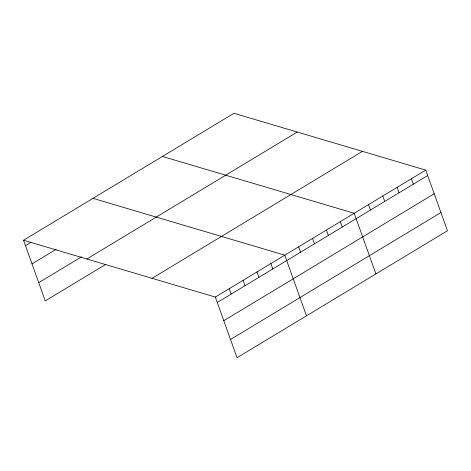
<?xml version="1.0" encoding="UTF-8"?>
<svg xmlns="http://www.w3.org/2000/svg" width="471" height="471" viewBox="0 0 471 471"><rect width="100%" height="100%" fill="white"/><g stroke="black" fill="none" stroke-linecap="round" stroke-linejoin="round"><path stroke-width="0.71" d="M23.55 240.245L233.952 113.287L425.737 170.108L447.45 230.755L237.048 357.713L215.335 297.066L23.55 240.245L45.263 300.892L105.639 264.461M25.487 245.65L30.921 242.377M32.01 263.884L56.161 249.306M38.74 282.665L81.607 256.795M86.841 258.997L297.242 132.039M152.045 278.314L362.446 151.356M215.335 297.066L425.737 170.108M217.266 302.47L427.674 175.518M223.796 320.704L434.197 193.746M230.519 339.485L440.921 212.527M162.418 156.454L354.198 213.275L375.911 273.922M92.981 198.35L284.767 255.17L306.48 315.817M411.43 178.739L413.361 184.149M397.124 187.376L399.055 192.78M382.811 196.007L384.748 201.417M368.505 204.644L370.442 210.048M340.309 221.653L342.246 227.057M326.427 230.031L328.364 235.441M312.538 238.414L314.475 243.819M298.649 246.792L300.586 252.197M270.878 263.548L272.815 268.959M256.995 271.926L258.926 277.337M243.107 280.31L245.044 285.714M229.218 288.688L231.155 294.092"/></g></svg>
